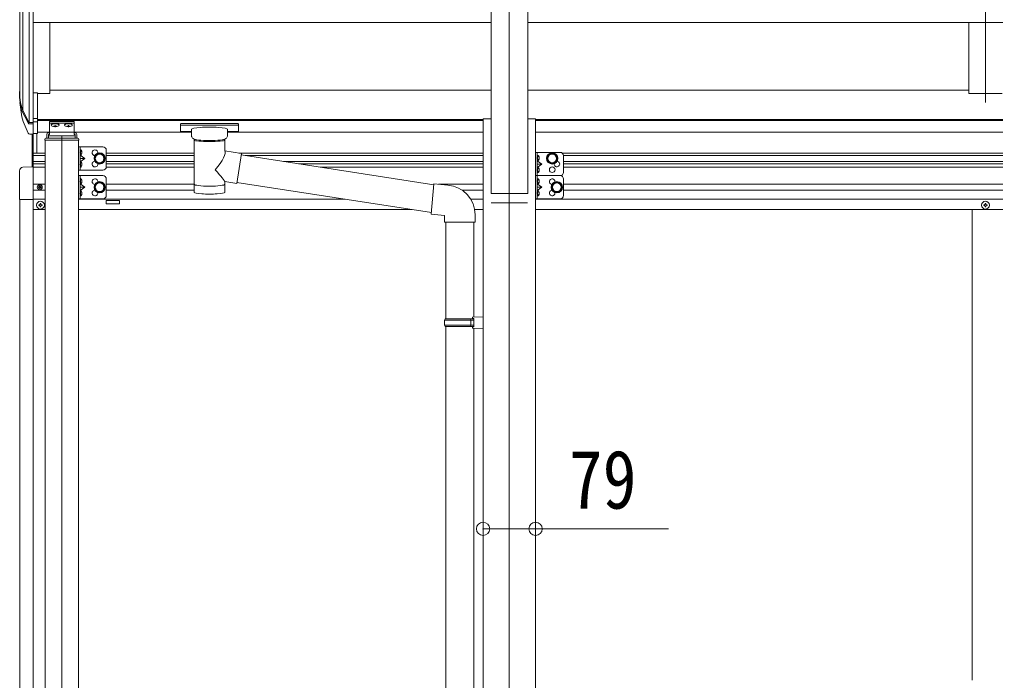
# Model space of a CAD drawing. Units: millimetres at full size; details may follow other scales. Extents: x -5590 to 5652, y -3902 to 3858.
# Drawn here: x 795 to 2263, y 249 to 1242 of the extents above; entities that cross this region are included whole.
import ezdxf
from ezdxf.enums import TextEntityAlignment as Align

# ---------------------------------------------------------------- set-up
doc = ezdxf.new("R2010")
doc.units = ezdxf.units.MM
doc.header["$LTSCALE"] = 20
doc.header["$PDMODE"] = 32
doc.header["$PDSIZE"] = 20
for name, color, linetype, lineweight in [('0-1_本体', 4, 'Continuous', 9), ('0-2_部品', 7, 'Continuous', 9), ('0-8_PARTS2', 2, 'Continuous', 9), ('0-A_寸法', 6, 'Continuous', 9), ('1-1_GLASS', 4, 'Continuous', 9), ('1-8', 2, 'Continuous', 9)]:
    doc.layers.add(name, color=color, linetype=linetype, lineweight=lineweight)
doc.styles.add('ＭＳ ゴシック', font='')
doc.styles.get('ＭＳ ゴシック').set_extended_font_data('MS Gothic')

msp = doc.modelspace()

# ---------------------------------------------------------------- linework, layer by layer
at = {"layer": '0-1_本体'}
for p, q in [((795.69, 1129.65), (795.69, 1442.42)), ((799.97, 1423.62), (799.97, 1105.39)), ((809.69, 1408.27), (809.69, 1087.39)), ((815.69, 1407.79), (815.69, 1131.82)), ((1504.29, 1297.21), (1504.29, 980.42)), ((1559.29, 980.42), (1559.29, 1297.21)), ((1504.29, 1237.47), (815.69, 1237.47)), ((840.69, 1131), (840.69, 1237.47)), ((1559.29, 1237.47), (2936.19, 1237.47)), ((2222.79, 1237.47), (2222.79, 1130.98)), ((822.19, 1131), (840.69, 1131)), ((840.69, 1135.8), (1504.29, 1135.8)), ((1559.29, 1135.8), (2222.79, 1135.8)), ((2222.79, 1130.98), (2272.79, 1130.98)), ((822.19, 1091.7), (1492.29, 1091.7)), ((822.19, 1090.3), (1492.29, 1090.3)), ((1492.29, 1092.99), (1504.29, 1092.99)), ((1492.29, 1092.99), (1492.29, -1369.47)), ((1559.29, 1092.99), (1571.29, 1092.99)), ((1571.29, 1092.99), (1571.29, -1369.47)), ((1571.29, 1091.7), (2924.19, 1091.7)), ((1571.29, 1090.3), (2924.19, 1090.3)), ((822.19, 1072.93), (1053.79, 1072.93)), ((1107.79, 1072.93), (1492.29, 1072.93)), ((1571.29, 1072.93), (2924.19, 1072.93)), ((1504.29, 980.42), (1559.29, 980.42))]:
    msp.add_line(p, q, dxfattribs=at)
at = {"layer": '0-2_部品'}
for p, q in [((815.69, 1131.82), (815.69, 1069.94)), ((822.19, 1131.82), (815.69, 1131.82)), ((822.19, 1131.82), (822.19, 1070.76)), ((798.08, 1105.78), (808.25, 1086.61)), ((809.26, 1087.86), (799.5, 1106.28)), ((800.67, 1088.93), (808.25, 1071.44)), ((815.69, 1087.11), (810.56, 1087.11)), ((822.19, 1093.51), (815.69, 1093.51)), ((822.19, 1088.11), (815.69, 1088.11)), ((815.69, 1085.11), (810.84, 1085.11)), ((1037.29, 1085.05), (1037.29, 1074.29)), ((1037.29, 1084.86), (1037.29, 1083.32)), ((1039.29, 1085.71), (1122.29, 1085.71)), ((1039.29, 1083.54), (1122.29, 1083.54)), ((1039.29, 1073.63), (1053.79, 1073.63)), ((1053.79, 1066.82), (1053.79, 1077.09)), ((1107.79, 1066.82), (1107.79, 1077.09)), ((1107.79, 1073.63), (1122.29, 1073.63)), ((1124.29, 1085.05), (1124.29, 1074.29)), ((815.69, 1069.94), (810.84, 1069.94)), ((822.19, 1070.76), (815.69, 1070.76)), ((1057.89, 1062.32), (1057.88, 982.03)), ((1103.69, 1044.74), (1103.69, 1062.33)), ((1128.91, 1040.84), (1103.69, 1044.75)), ((1128.91, 1040.84), (1121.89, 995.58)), ((1418.27, 993.88), (1128.6, 1038.82)), ((1103.71, 982.03), (1103.69, 998.65)), ((1103.69, 998.4), (1121.89, 995.58)), ((1414.6, 951.95), (1122.16, 997.32)), ((1439.21, 993.34), (1418.38, 995.17)), ((1480.29, 937.6), (1480.29, 948.51)), ((1434.29, 937.6), (1480.29, 937.6)), ((1436.29, 937.6), (1436.29, 792.47)), ((1478.29, 937.6), (1478.29, 795.03)), ((1476.29, 794.97), (1492.29, 795.44)), ((1476.29, 792.97), (1476.29, 794.97)), ((1476.29, 792.97), (1478.29, 792.97)), ((1492.29, 795.44), (1492.29, 777.5)), ((1434.29, 790.47), (1435.29, 792.47)), ((1434.29, 790.47), (1478.29, 790.47)), ((1434.29, 790.47), (1434.29, 782.47)), ((1434.29, 782.47), (1478.29, 782.47)), ((1434.29, 782.47), (1435.29, 780.47)), ((1435.29, 792.47), (1478.29, 792.47)), ((1435.29, 780.47), (1478.29, 780.47)), ((1436.29, 780.47), (1436.29, 43.28)), ((1473.82, 790.47), (1473.39, 792.47)), ((1476.29, 777.97), (1476.29, 779.97)), ((1476.29, 777.97), (1492.29, 777.5)), ((1478.29, 777.91), (1478.29, 45.84))]:
    msp.add_line(p, q, dxfattribs=at)
for points in [[(1037.29, 1085.05), (1037.33, 1085.24), (1037.41, 1085.38), (1037.51, 1085.47), (1037.61, 1085.54), (1037.73, 1085.58), (1038.03, 1085.64), (1038.52, 1085.69), (1039.06, 1085.71), (1039.29, 1085.71)], [(1037.29, 1074.29), (1037.33, 1074.09), (1037.41, 1073.96), (1037.51, 1073.86), (1037.61, 1073.8), (1037.73, 1073.76), (1038.03, 1073.7), (1038.52, 1073.65), (1039.06, 1073.63), (1039.29, 1073.63)], [(1122.29, 1085.71), (1122.65, 1085.71), (1123.18, 1085.68), (1123.62, 1085.63), (1123.93, 1085.55), (1124.1, 1085.46), (1124.22, 1085.32), (1124.29, 1085.14), (1124.29, 1085.05)], [(1122.29, 1073.63), (1122.65, 1073.63), (1123.18, 1073.66), (1123.62, 1073.71), (1123.93, 1073.78), (1124.1, 1073.88), (1124.22, 1074.02), (1124.29, 1074.2), (1124.29, 1074.29)], [(1053.83, 1066.87), (1053.81, 1066.52), (1054.05, 1065.56), (1054.57, 1064.68), (1055.38, 1063.84), (1056.49, 1063.04), (1057.89, 1062.32)], [(1103.69, 1062.33), (1103.93, 1062.42), (1105.28, 1063.16), (1106.39, 1064), (1107.15, 1064.87), (1107.61, 1065.77), (1107.78, 1066.66)], [(1418.38, 995.17), (1414.37, 949.34), (1434.29, 947.6), (1434.29, 937.6)], [(1476.29, 779.97), (1478.29, 779.97), (1478.29, 792.97)], [(1473.82, 790.47), (1473.82, 782.47), (1473.39, 780.47)]]:
    msp.add_lwpolyline(points, dxfattribs=at)
for centre, radius, start, end in [((884.35, 1127.95), 89.07, 174.49576, 194.41188), ((883.64, 1132.23), 88.05, 177.22392, 197.21071), ((928.91, 1125.01), 133.22, 183.27987, 195.71302), ((810.84, 1088.11), 3, 210, 270), ((810.56, 1088.61), 1.5, 210, 270), ((810.84, 1072.94), 3, 210, 270), ((1435.29, 948.51), 45, 0, 85)]:
    msp.add_arc(centre, radius, start, end, dxfattribs=at)
for centre, major_axis, ratio, start_param, end_param in [((1039.29, 1083.32), (2, 0), 0.109601, 1.5707963, 3.1415927), ((1080.79, 1077.09), (27, 0), 0.122176, 6.2831853, 9.424778), ((1122.29, 1083.32), (2, 0), 0.109601, 0, 1.5707963), ((1080.8, 1061.86), (-22.91, 0.42), 0.072511, 0.0008029, 1.5715993), ((1080.8, 1060.24), (-22.91, 0.42), 0.072511, 0.0008029, 1.5715993), ((1080.78, 1061.86), (22.92, 0.42), 0.07247, 4.71158, 6.2823764), ((1080.78, 1060.24), (22.92, 0.42), 0.07247, 4.71158, 6.2823764), ((1091.79, 1066.82), (16, 0), 0.361356, 6.2636979, 6.2831853), ((1080.79, 1018.2), (-22.81, -26.62), 0.234429, 1.6855472, 3.1268519), ((1083.35, 1020.85), (20.32, -22.25), 0.045535, 0.0389954, 1.3075346), ((1080.79, 994.47), (22.91, 0), 0.122865, 3.1415927, 6.2831853), ((1080.79, 982.03), (22.92, 0), 0.101955, 3.1415499, 6.2833984)]:
    msp.add_ellipse(centre, major_axis=major_axis, ratio=ratio, start_param=start_param, end_param=end_param, dxfattribs=at)
at = {"layer": '0-8_PARTS2'}
for p, q in [((1531.69, 1522.69), (1531.69, -1440.76)), ((2247.79, 1524.11), (2247.79, 1117.32))]:
    msp.add_line(p, q, dxfattribs=at)
at = {"layer": '0-A_寸法'}
for p, q in [((1492.19, 476.58), (1571.19, 476.58)), ((1571.19, 476.58), (1771.19, 476.58))]:
    msp.add_line(p, q, dxfattribs=at)
for p in [(1492.19, 476.58), (1571.19, 476.58)]:
    msp.add_point(p, dxfattribs=at)
at = {"layer": '1-1_GLASS'}
for p, q in [((822.19, 1091.7), (1492.19, 1091.7)), ((822.19, 1090.3), (1492.19, 1090.3)), ((877.19, 1088.67), (840.19, 1088.67)), ((840.19, 1088.67), (840.19, 1069.34)), ((840.19, 1086.18), (877.19, 1086.18)), ((877.19, 1088.67), (877.19, 1069.34)), ((1492.19, 1092.99), (1504.19, 1092.99)), ((1559.19, 1092.99), (1571.19, 1092.99)), ((1571.19, 1091.7), (2924.19, 1091.7)), ((1571.19, 1090.3), (2924.19, 1090.3)), ((822.19, 1072.93), (840.19, 1072.93)), ((838.69, 1071.85), (840.19, 1071.85)), ((842.79, 1083.74), (842.79, 1083.26)), ((846.24, 1081.86), (846.24, 1081.52)), ((848.2, 1082.18), (848.2, 1081.85)), ((848.69, 1083.09), (848.69, 1080.41)), ((849.18, 1082.18), (849.18, 1081.85)), ((851.14, 1081.52), (851.14, 1081.86)), ((854.59, 1083.74), (854.59, 1083.26)), ((862.79, 1083.74), (862.79, 1083.26)), ((866.24, 1081.86), (866.24, 1081.52)), ((868.2, 1082.18), (868.2, 1081.85)), ((868.69, 1083.09), (868.69, 1080.41)), ((869.18, 1082.18), (869.18, 1081.85)), ((871.14, 1081.52), (871.14, 1081.86)), ((874.59, 1083.74), (874.59, 1083.26)), ((877.19, 1072.93), (1053.69, 1072.93)), ((877.19, 1071.85), (878.69, 1071.85)), ((1107.69, 1072.93), (1492.19, 1072.93)), ((1571.19, 1072.93), (2924.19, 1072.93)), ((814.19, 1020.84), (814.19, 1069.94)), ((815.69, 1020.92), (815.69, 1070.76)), ((821.19, 1041.42), (821.19, 1070.76)), ((833.19, 1062.14), (833.19, 1060.64)), ((884.19, 1060.64), (833.19, 1060.64)), ((833.69, 1060.64), (833.69, -1069.57)), ((882.69, 1063.64), (834.69, 1063.64)), ((836.19, 1069.28), (836.19, 1063.64)), ((838.69, 1069.34), (838.69, 1063.64)), ((838.69, 1069.34), (840.19, 1069.34)), ((838.69, 1067.45), (878.69, 1067.45)), ((877.19, 1069.34), (878.69, 1069.34)), ((878.69, 1069.34), (878.69, 1063.64)), ((881.19, 1063.64), (881.19, 1069.28)), ((883.69, 1060.64), (883.69, -1069.57)), ((884.19, 1062.14), (884.19, 1060.64)), ((883.69, 1050.8), (883.69, 1015.8)), ((920.69, 1050.8), (883.69, 1050.8)), ((886.19, 1050.8), (886.19, 1015.8)), ((886.69, 1046.3), (887.49, 1046.15)), ((925.69, 1045.8), (925.69, 1020.8)), ((1571.19, 1042.42), (1571.19, 1007.42)), ((1608.19, 1042.42), (1571.19, 1042.42)), ((1573.69, 1042.42), (1573.69, 1007.42)), ((815.69, 1041.42), (833.69, 1041.42)), ((815.69, 1037.92), (833.69, 1037.92)), ((815.69, 1028.92), (833.69, 1028.92)), ((886.69, 1038.3), (886.19, 1038.38)), ((886.19, 1033.3), (893.19, 1033.3)), ((886.69, 1038.3), (887.49, 1038.44)), ((886.69, 1028.3), (887.49, 1028.15)), ((925.69, 1041.42), (1057.79, 1041.42)), ((925.69, 1037.92), (1057.78, 1037.92)), ((925.69, 1028.92), (1057.78, 1028.92)), ((1125.07, 1041.42), (1492.19, 1041.42)), ((1134.33, 1037.92), (1492.19, 1037.92)), ((1192.35, 1028.92), (1492.19, 1028.92)), ((1574.19, 1029.92), (1573.69, 1030.01)), ((1574.19, 1037.92), (1574.99, 1037.78)), ((1574.19, 1029.92), (1574.99, 1030.06)), ((1611.19, 1041.42), (2884.19, 1041.42)), ((1613.16, 1037.92), (2882.21, 1037.92)), ((1613.19, 1037.42), (1613.19, 1012.42)), ((1613.19, 1028.92), (2882.19, 1028.92)), ((795.19, 1014.62), (795.19, 971.73)), ((815.69, 1020.92), (800.4, 1020.12)), ((815.69, 1025.42), (833.69, 1025.42)), ((815.69, -653.08), (815.69, 1020.92)), ((815.69, 1020.92), (815.69, 971.73)), ((833.69, 1020.42), (815.69, 1020.42)), ((920.69, 1015.8), (883.69, 1015.8)), ((886.69, 1020.3), (886.19, 1020.38)), ((886.69, 1020.3), (887.49, 1020.44)), ((925.69, 1025.42), (1057.78, 1025.42)), ((1057.78, 1020.42), (925.69, 1020.42)), ((1214.91, 1025.42), (1492.19, 1025.42)), ((1492.19, 1020.42), (1247.14, 1020.42)), ((1573.69, 1024.92), (1580.69, 1024.92)), ((1574.19, 1019.92), (1574.99, 1019.78)), ((1613.19, 1025.42), (2882.19, 1025.42)), ((2882.19, 1020.42), (1613.19, 1020.42)), ((883.69, 1007.42), (883.69, 972.42)), ((920.69, 1007.42), (883.69, 1007.42)), ((886.19, 1007.42), (886.19, 972.42)), ((886.69, 1002.92), (887.49, 1002.78)), ((925.69, 1002.42), (925.69, 977.42)), ((1608.19, 1007.42), (1571.19, 1007.42)), ((1571.19, 1007.42), (1571.19, 972.42)), ((1608.19, 1007.42), (1571.19, 1007.42)), ((1574.19, 1011.92), (1573.69, 1012.01)), ((1573.69, 1007.42), (1573.69, 972.42)), ((1574.19, 1011.92), (1574.99, 1012.06)), ((1574.19, 1002.92), (1574.99, 1002.78)), ((1613.19, 1002.42), (1613.19, 977.42)), ((815.69, 994.54), (833.69, 994.54)), ((815.69, 985.54), (833.69, 985.54)), ((824.46, 990.45), (823.64, 990.45)), ((826.92, 989.63), (827.74, 989.63)), ((886.69, 994.92), (886.19, 995.01)), ((886.19, 989.92), (893.19, 989.92)), ((886.69, 994.92), (887.49, 995.06)), ((886.69, 984.92), (887.49, 984.78)), ((925.69, 994.54), (1057.78, 994.54)), ((925.69, 985.54), (1057.77, 985.54)), ((1425.46, 994.54), (1492.19, 994.54)), ((1460.77, 985.54), (1492.19, 985.54)), ((1574.19, 994.92), (1573.69, 995.01)), ((1573.69, 989.92), (1580.69, 989.92)), ((1574.19, 994.92), (1574.99, 995.06)), ((1574.19, 984.92), (1574.99, 984.78)), ((1613.19, 994.54), (2882.19, 994.54)), ((1613.19, 985.54), (2882.19, 985.54)), ((795.19, 971.73), (815.69, 971.73)), ((795.69, 971.72), (795.69, 232.92)), ((815.69, 972.04), (833.69, 972.04)), ((920.69, 972.42), (883.69, 972.42)), ((1285.02, 972.04), (883.69, 972.04)), ((886.69, 976.92), (886.19, 977.01)), ((886.69, 976.92), (887.49, 977.06)), ((1473.55, 972.04), (1492.19, 972.04)), ((1504.19, 980.42), (1559.19, 980.42)), ((1608.19, 972.42), (1571.19, 972.42)), ((1571.19, 972.04), (2924.19, 972.04)), ((1574.19, 976.92), (1573.69, 977.01)), ((1574.19, 976.92), (1574.99, 977.06)), ((833.69, 956.54), (815.69, 956.54)), ((825.19, 963.54), (824.19, 963.54)), ((828.19, 962.54), (829.19, 962.54)), ((1384.93, 956.54), (883.69, 956.54)), ((1492.19, 956.54), (1479.47, 956.54)), ((1504.19, 966.53), (1559.19, 966.53)), ((1571.19, 956.54), (2924.19, 956.54)), ((2227.69, 956.54), (2227.69, 248.92)), ((2246.19, 963.54), (2245.19, 963.54)), ((2249.19, 962.54), (2250.19, 962.54))]:
    msp.add_line(p, q, dxfattribs=at)
at = {"layer": '1-1_GLASS', "color": 6}
msp.add_line((1571.19, 527.46), (1571.19, 529.52), dxfattribs=at)
at = {"layer": '1-1_GLASS'}
for points in [[(847.22, 1081.63), (847.41, 1081.6), (847.49, 1081.6), (847.6, 1081.59), (847.76, 1081.6), (847.91, 1081.63), (848.03, 1081.67), (848.13, 1081.72), (848.18, 1081.78)], [(849.2, 1081.78), (849.25, 1081.72), (849.35, 1081.67), (849.47, 1081.63), (849.62, 1081.6), (849.79, 1081.59), (849.89, 1081.6), (849.97, 1081.6), (850.16, 1081.63)], [(867.22, 1081.63), (867.41, 1081.6), (867.49, 1081.6), (867.6, 1081.59), (867.76, 1081.6), (867.91, 1081.63), (868.03, 1081.67), (868.13, 1081.72), (868.18, 1081.78)], [(869.2, 1081.78), (869.25, 1081.72), (869.35, 1081.67), (869.47, 1081.63), (869.62, 1081.6), (869.79, 1081.59), (869.89, 1081.6), (869.97, 1081.6), (870.16, 1081.63)], [(885.81, 1042.3), (886.44, 1043.48), (888.67, 1044.6)], [(885.81, 1042.3), (886.44, 1041.11), (888.67, 1040)], [(886.69, 1038.3), (886.69, 1046.3), (886.19, 1046.21), (886.19, 1038.38)], [(886.19, 1038.3), (893.19, 1033.3), (886.19, 1028.3)], [(886.69, 1020.3), (886.69, 1028.3), (886.19, 1028.21), (886.19, 1020.38)], [(1573.31, 1033.92), (1573.94, 1035.1), (1576.17, 1036.22)], [(1573.31, 1033.92), (1573.94, 1032.73), (1576.17, 1031.62)], [(1574.19, 1029.92), (1574.19, 1037.92), (1573.69, 1037.83), (1573.69, 1030.01)], [(1573.69, 1029.92), (1580.69, 1024.92), (1573.69, 1019.92)], [(885.81, 1024.3), (886.44, 1025.48), (888.67, 1026.6)], [(885.81, 1024.3), (886.44, 1023.11), (888.67, 1022)], [(1573.31, 1015.92), (1573.94, 1017.1), (1576.17, 1018.22)], [(1573.31, 1015.92), (1573.94, 1014.73), (1576.17, 1013.62)], [(1574.19, 1011.92), (1574.19, 1019.92), (1573.69, 1019.83), (1573.69, 1012.01)], [(885.81, 998.92), (886.44, 1000.1), (888.67, 1001.22)], [(885.81, 998.92), (886.44, 997.73), (888.67, 996.62)], [(886.69, 994.92), (886.69, 1002.92), (886.19, 1002.83), (886.19, 995.01)], [(1573.31, 998.92), (1573.94, 1000.1), (1576.17, 1001.22)], [(1573.31, 998.92), (1573.94, 997.73), (1576.17, 996.62)], [(1574.19, 994.92), (1574.19, 1002.92), (1573.69, 1002.83), (1573.69, 995.01)], [(823.64, 990.45), (823.64, 989.63), (824.46, 989.63)], [(826.1, 991.27), (826.1, 992.09), (825.28, 992.09), (825.28, 991.27)], [(825.28, 988.81), (825.28, 987.99), (826.1, 987.99), (826.1, 988.81)], [(827.74, 989.63), (827.74, 990.45), (826.92, 990.45)], [(886.19, 994.92), (893.19, 989.92), (886.19, 984.92)], [(886.69, 976.92), (886.69, 984.92), (886.19, 984.83), (886.19, 977.01)], [(1573.69, 994.92), (1580.69, 989.92), (1573.69, 984.92)], [(1574.19, 976.92), (1574.19, 984.92), (1573.69, 984.83), (1573.69, 977.01)], [(885.81, 980.92), (886.44, 982.1), (888.67, 983.22)], [(885.81, 980.92), (886.44, 979.73), (888.67, 978.62)], [(1573.31, 980.92), (1573.94, 982.1), (1576.17, 983.22)], [(1573.31, 980.92), (1573.94, 979.73), (1576.17, 978.62)], [(824.19, 963.54), (824.19, 962.54), (825.19, 962.54)], [(827.19, 964.54), (827.19, 965.54), (826.19, 965.54), (826.19, 964.54)], [(826.19, 961.54), (826.19, 960.54), (827.19, 960.54), (827.19, 961.54)], [(829.19, 962.54), (829.19, 963.54), (828.19, 963.54)], [(2245.19, 963.54), (2245.19, 962.54), (2246.19, 962.54)], [(2248.19, 964.54), (2248.19, 965.54), (2247.19, 965.54), (2247.19, 964.54)], [(2247.19, 961.54), (2247.19, 960.54), (2248.19, 960.54), (2248.19, 961.54)], [(2250.19, 962.54), (2250.19, 963.54), (2249.19, 963.54)]]:
    msp.add_lwpolyline(points, dxfattribs=at)
for points in [[(915.69, 1025.79), (909.19, 1029.54), (909.19, 1037.05), (915.69, 1040.8), (922.19, 1037.05), (922.19, 1029.54)], [(1596.19, 1025.91), (1589.69, 1029.66), (1589.69, 1037.17), (1596.19, 1040.92), (1602.69, 1037.17), (1602.69, 1029.66)], [(915.69, 982.41), (909.19, 986.16), (909.19, 993.67), (915.69, 997.42), (922.19, 993.67), (922.19, 986.16)], [(1603.19, 982.41), (1596.69, 986.16), (1596.69, 993.67), (1603.19, 997.42), (1609.69, 993.67), (1609.69, 986.16)], [(945.69, 970.04), (925.69, 970.04), (925.69, 965.04), (945.69, 965.04)]]:
    msp.add_lwpolyline(points, close=True, dxfattribs=at)
for centre, radius in [((915.69, 1033.3), 8.5), ((915.69, 1033.3), 7.5), ((915.69, 1033.3), 6.5), ((1596.19, 1033.42), 8.5), ((1596.19, 1033.42), 7.5), ((1596.19, 1033.42), 6.5), ((1596.19, 1016.42), 4.25), ((915.69, 989.92), 8.5), ((1603.19, 989.92), 8.5), ((825.69, 990.04), 3.75), ((915.69, 989.92), 7.5), ((915.69, 989.92), 6.5), ((1603.19, 989.92), 7.5), ((1603.19, 989.92), 6.5), ((826.69, 963.04), 5.9), ((2247.69, 963.04), 5.9)]:
    msp.add_circle(centre, radius, dxfattribs=at)
for centre, radius, start, end in [((834.69, 1062.14), 1.5, 90, 180), ((882.69, 1062.14), 1.5, 0, 90), ((887.34, 1045.27), 0.9, 32.05588, 80), ((882.59, 1042.3), 6.5, 327.94412, 32.05588), ((908.69, 1041.8), 4.25, 353.70569, 265.23923), ((920.69, 1045.8), 5, 0, 90), ((1608.19, 1037.42), 5, 0, 90), ((887.34, 1039.32), 0.9, 280, 327.94412), ((887.34, 1027.27), 0.9, 32.05588, 80), ((882.59, 1024.3), 6.5, 327.94412, 32.05588), ((908.69, 1024.8), 4.25, 94.76077, 6.29431), ((1574.84, 1036.89), 0.9, 32.05588, 80), ((1574.84, 1030.94), 0.9, 280, 327.94412), ((1570.09, 1033.92), 6.5, 327.94412, 32.05588), ((1603.19, 1024.92), 4.25, 173.70569, 85.23923), ((800.69, 1014.62), 5.5, 93, 180), ((887.34, 1021.32), 0.9, 280, 327.94412), ((920.69, 1020.8), 5, 270, 0), ((1574.84, 1018.89), 0.9, 32.05588, 80), ((1570.09, 1015.92), 6.5, 327.94412, 32.05588), ((887.34, 1001.89), 0.9, 32.05588, 80), ((882.59, 998.92), 6.5, 327.94412, 32.05588), ((908.69, 998.42), 4.25, 353.70569, 265.23923), ((920.69, 1002.42), 5, 0, 90), ((1574.84, 1012.94), 0.9, 280, 327.94412), ((1574.84, 1001.89), 0.9, 32.05588, 80), ((1570.09, 998.92), 6.5, 327.94412, 32.05588), ((1596.19, 998.42), 4.25, 353.70569, 265.23923), ((1608.19, 1012.42), 5, 270, 0), ((1608.19, 1002.42), 5, 0, 90), ((824.46, 991.27), 0.82, 270, 0), ((824.46, 988.81), 0.82, 0, 90), ((826.92, 991.27), 0.82, 180, 270), ((826.92, 988.81), 0.82, 90, 180), ((887.34, 995.94), 0.9, 280, 327.94412), ((887.34, 983.89), 0.9, 32.05588, 80), ((882.59, 980.92), 6.5, 327.94412, 32.05588), ((908.69, 981.42), 4.25, 94.76077, 6.29431), ((1574.84, 995.94), 0.9, 280, 327.94412), ((1574.84, 983.89), 0.9, 32.05588, 80), ((1570.09, 980.92), 6.5, 327.94412, 32.05588), ((1596.19, 981.42), 4.25, 94.76077, 6.29431), ((887.34, 977.94), 0.9, 280, 327.94412), ((920.69, 977.42), 5, 270, 0), ((1574.84, 977.94), 0.9, 280, 327.94412), ((1608.19, 977.42), 5, 270, 0), ((825.19, 964.54), 1, 270, 0), ((825.19, 961.54), 1, 0, 90), ((828.19, 964.54), 1, 180, 270), ((828.19, 961.54), 1, 90, 180), ((2246.19, 964.54), 1, 270, 0), ((2246.19, 961.54), 1, 0, 90), ((2249.19, 964.54), 1, 180, 270), ((2249.19, 961.54), 1, 90, 180)]:
    msp.add_arc(centre, radius, start, end, dxfattribs=at)
for centre, major_axis, ratio, start_param, end_param in [((838.69, 1069.28), (0, 2.57), 0.97237, 6.2831853, 7.8539816), ((848.69, 1083.74), (5.9, 0), 0.342073, 0, 3.1415927), ((848.69, 1089.03), (8.02, 0), 0.939674, 4.4018361, 4.5279947), ((848.69, 1088.7), (8.02, 0), 0.939674, 4.4018361, 4.5279947), ((848.69, 1089.7), (8.02, 0), 0.939674, 4.6512338, 4.7735441), ((848.69, 1089.03), (-8.02, 0), 0.939674, 1.7551906, 1.8813492), ((848.69, 1088.7), (-8.02, 0), 0.939674, 1.7551906, 1.8813492), ((868.69, 1083.74), (5.9, 0), 0.342073, 0, 3.1415927), ((868.69, 1089.03), (8.02, 0), 0.939674, 4.4018361, 4.5279947), ((868.69, 1088.7), (8.02, 0), 0.939674, 4.4018361, 4.5279947), ((868.69, 1089.7), (8.02, 0), 0.939674, 4.6512338, 4.7735441), ((868.69, 1089.03), (-8.02, 0), 0.939674, 1.7551906, 1.8813492), ((868.69, 1088.7), (-8.02, 0), 0.939674, 1.7551906, 1.8813492), ((878.69, 1069.28), (0, 2.57), 0.97237, 4.712389, 6.2831853)]:
    msp.add_ellipse(centre, major_axis=major_axis, ratio=ratio, start_param=start_param, end_param=end_param, dxfattribs=at)
for centre in [(848.69, 1083.26), (868.69, 1083.26)]:
    msp.add_ellipse(centre, major_axis=(5.9, 0), ratio=0.342073, dxfattribs=at)
at = {"layer": '1-8'}
msp.add_line((858.69, 1067.59), (858.69, -1129.25), dxfattribs=at)

# ---------------------------------------------------------------- texts
at = {"layer": '0-A_寸法', "color": 7, "style": 'ＭＳ ゴシック', "width": 0.85}
msp.add_text('79', height=87.98, dxfattribs=at).set_placement((1621.19, 480.58), align=Align.BOTTOM_LEFT)

doc.saveas('drawing.dxf')
